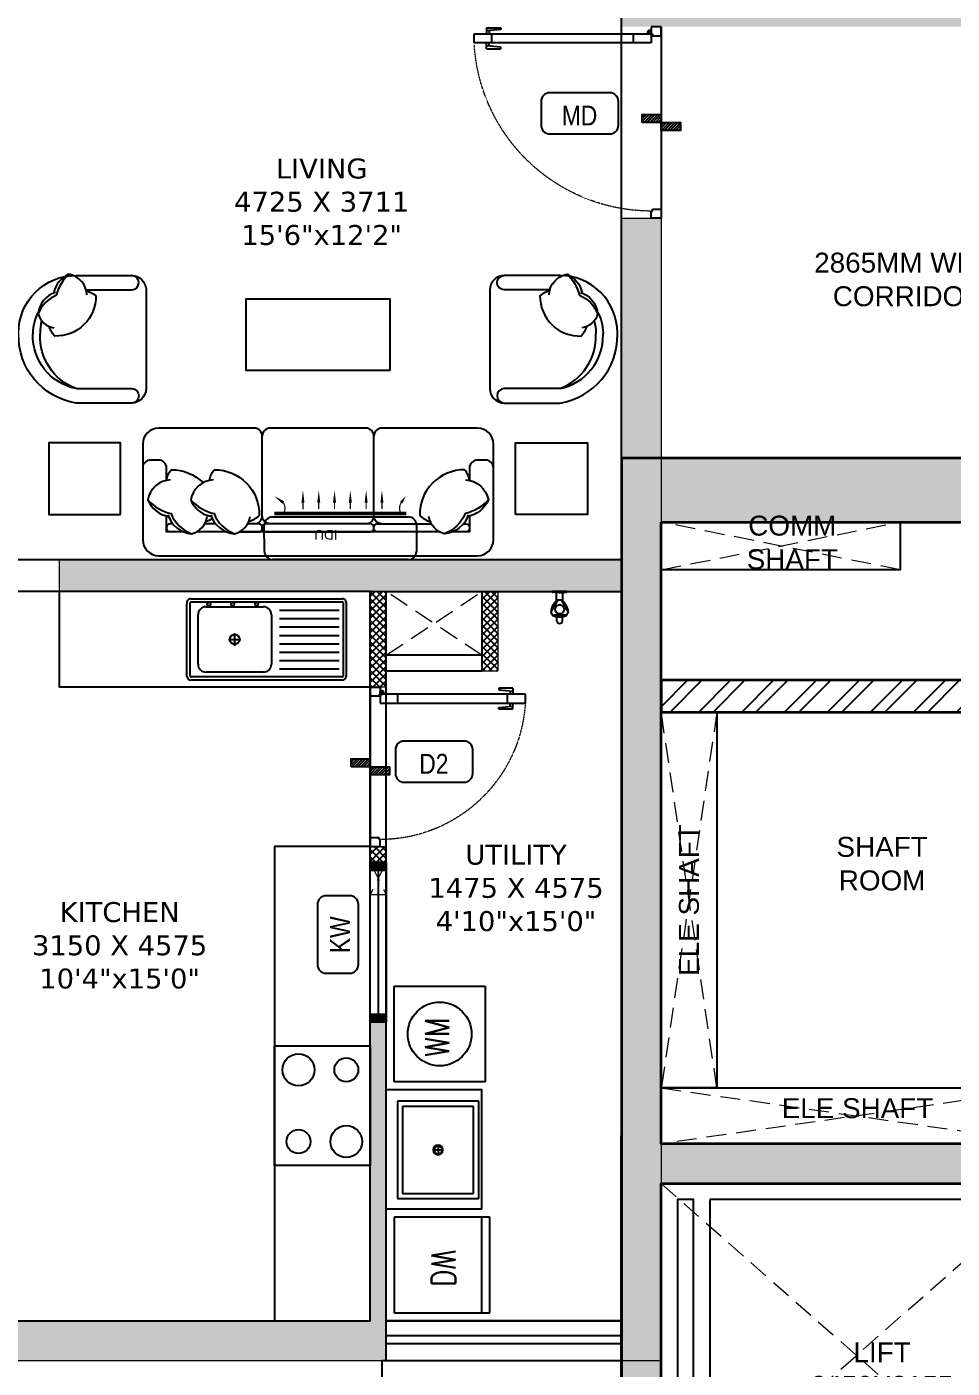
# Model space of a CAD drawing. Header units: millimetres. Extents: x 91566 to 131129, y 141753 to 207061.
# Drawn here: x 104404 to 110209, y 169429 to 177843 of the extents above; entities that cross this region are included whole.
import ezdxf
from ezdxf.enums import TextEntityAlignment as Align

# ---------------------------------------------------------------- set-up
doc = ezdxf.new("R2010")
doc.units = ezdxf.units.MM
for name, pattern in [('( Hidden )', [0.375, 0.25, -0.125]), ('3.5BHK EAST_UN-1$0$DASHED', [0.75, 0.5, -0.25]), ('3BHK  WEST_UN-2$0$2024-08-29_TOWER-A$0$HIDDEN', [9.524999999999999, 6.349999999999999, -3.174999999999999]), ('3BHK  WEST_UN-3$0$DASHED', [0.75, 0.5, -0.25])]:
    doc.linetypes.add(name, pattern=pattern)
for name, color, linetype in [('A-Door', 11, 'Continuous'), ('A-Door Line', 8, 'Continuous'), ('A-Elevation 10', 8, 'Continuous'), ('A-Fixture', 8, 'Continuous'), ('A-Furniture', 8, 'Continuous'), ('A-Hatch', 252, 'Continuous'), ('A-Railing', 6, 'Continuous'), ('A-Room Boundary', 44, 'Continuous'), ('A-Shaft', 8, 'Continuous'), ('A-Text Main', 44, 'Continuous'), ('A-Window', 4, 'Continuous')]:
    doc.layers.add(name, color=color, linetype=linetype)
doc.layers.add('A-Wall', color=240, linetype='Continuous', lineweight=35)
doc.styles.add('2024-08-29_TOWER-A$0$simplex-0.8', font='simplex.shx', dxfattribs={"width": 0.8})
doc.styles.add('3BHK  WEST_UN-2$0$2024-08-29_TOWER-A$0$simplex-0.8', font='simplex.shx', dxfattribs={"width": 0.8})
doc.styles.add('3BHK  WEST_UN-2$0$AMISH', font='arial.ttf')
doc.styles.add('3BHK EAST -UN-4$0$grid_text', font='verdana.ttf')
doc.styles.add('ARIAL', font='ARIALN.TTF')
doc.styles.add('Core & corridor$0$Standard', font='arial.ttf')
pattern_1 = [(45, (0, 0), (-22.45064030267288, 22.45064030267288), []), (135, (0, 0), (-22.45064030267288, -22.45064030267288), [])]

# ---------------------------------------------------------------- blocks, each defined once
blk = doc.blocks.new('Core & corridor$0$A$C436b777d')
at = {"layer": 'A-Elevation 10'}
h = blk.add_hatch(dxfattribs=at)
h.set_pattern_fill('ANSI32', color=8, scale=20)
h.set_pattern_definition([(45, (27573.85988162665, 93.00195016851649), (-134.7038418160373, 134.7038418160373), []), (45, (27663.66248162665, 93.00195016851649), (-134.7038418160373, 134.7038418160373), [])])
h.paths.add_polyline_path([(250.1521351302072, -4265.026514477562), (2750.003544159234, -4265.02651449648), (2750.003544155028, -4565.026514498051), (2950.003544151892, -4565.026514498051), (2950.003544158433, -4065.026514499448), (250.1398920640422, -4065.032079256315)])
at = {"layer": 'A-Hatch'}
h = blk.add_hatch(color=256, dxfattribs=at)
h.dxf.hatch_style = 1
h.paths.add_polyline_path([(250.0061438689008, -3072.652519153431), (2950.003544270192, -3072.639525839128), (2950.003544272808, -2672.652517642186), (0.4836500219535083, -2672.652517640556), (0.4836500219535083, -12132.64685512797), (2950.003544128486, -12132.65251839839), (2950.003544128486, -11732.65251915413), (250.4836500219535, -11732.65251975949), (250.4836500219535, -9577.652517771), (2950.048662493704, -9577.652519026044), (2950.027397881764, -9377.769660133721), (250.4836489178051, -9377.652517771), (250.4836500219535, -7222.652519759489), (2950.003543329498, -7222.652519155061), (2950.003544179723, -5565.026514514815), (2700.006142804239, -5565.02651451368), (2700.247048709262, -6972.65251839452), (250.4836500219535, -6972.652521986689)])
h.paths.add_polyline_path([(3300.001693356782, 6580.62039391906), (3300.001693356782, 9502.089432506822), (3500.001693356782, 9502.089432506822), (3500.109095445791, 34.9960153013817), (0.3792156841227552, 34.99601552306558), (0.5140912590140942, 6682.089429887652), (250, 6682.089427563595), (250.4979409048829, 434.9960146565863), (3300.497940904883, 434.9960146565863)])
edge = h.paths.add_edge_path()
edge.add_line((3300.001691616308, 14502.08942526917), (2580.004472459834, 14502.08942526404))
edge.add_line((2580.004472459834, 14502.08942526404), (2580.004472992856, 15744.01290713108))
edge.add_line((2580.004472992856, 15744.01290713108), (3500.001692149403, 15744.01290713763))
edge.add_line((3500.001692149403, 15744.01290713763), (3500.00169214933, 16044.0129071362))
edge.add_line((3500.00169214933, 16044.0129071362), (2380.004472992856, 16044.01290713108))
edge.add_line((2380.004472992856, 16044.01290713108), (2380.004473119087, 14502.08942602226))
edge.add_line((2380.004473119087, 14502.08942602226), (0.485129167958803, 14502.08942575139))
edge.add_line((0.485129167958803, 14502.08942575139), (0.4838740768173011, 7866.630398543086))
edge.add_line((0.4838740768173011, 7866.630398543086), (250.4821279138341, 7866.630398543086))
edge.add_line((250.4821279138341, 7866.630398543086), (250.4858860594686, 14102.08942540654))
edge.add_line((250.4858860594686, 14102.08942540654), (2380.004472080618, 14102.0894254233))
edge.add_line((2380.004472080618, 14102.0894254233), (2380.007071720436, 10852.08942695966))
edge.add_line((2380.007071720436, 10852.08942695966), (2580.004473110661, 10852.08942644869))
edge.add_line((2580.004473110661, 10852.08942644869), (2580.007071552486, 14102.08942724741))
edge.add_line((2580.007071552486, 14102.08942724741), (3300.007069252977, 14102.08942628576))
edge.add_line((3300.007069252977, 14102.08942628576), (3300.004470704124, 10702.08943044744))
edge.add_line((3300.004470704124, 10702.08943044744), (3500.00447219424, 10702.08943044744))
edge.add_line((3500.00447219424, 10702.08943044744), (3500.00447219424, 14502.08942526917))
edge.add_line((3500.00447219424, 14502.08942526917), (2580.004472467285, 14502.08942527068))
at = {"layer": 'A-Elevation 10'}
for points in [[(250.0061438689008, -3072.652519153431), (1750.00354520604, -3072.639525839128), (1750.00354520604, -3372.639525839128), (250.0035452060401, -3372.639525839128)], [(250.0087420048076, -6622.652519147843), (250.1521351302072, -4265.026514477562), (600.0061436073302, -4265.026514471974), (600.0061441184953, -6622.652519142255)], [(250.0061433427472, -6622.652519153431), (2700.007442715243, -6622.652519116964), (2700.247048264966, -6972.652518342045), (250.0061438558623, -6972.652519153431)], [(351.6702082995325, -9250.985855635954), (453.3368724230677, -9250.985855635954), (453.3368724230677, -7322.652519744588), (351.6702082995325, -7322.652519744588)], [(555.0035441759974, -7322.652519744588), (555.0035441759974, -9250.985855635954), (2550.003544179723, -9250.985855635954), (2550.003544179723, -7322.652519744588)]]:
    blk.add_lwpolyline(points, close=True, dxfattribs=at)
at = {"layer": 'A-Shaft', "linetype": '( Hidden )', "lineweight": 0, "ltscale": 500}
for points in [[(250.0035452060401, -3372.639525839128), (1750.00354520604, -3072.639525839128)], [(1750.00354520604, -3372.639525839128), (250.0061438689008, -3072.652519153431)], [(600.0061441184916, -6622.635014363186), (250.1521351302072, -4265.026514477562)], [(600.0061436073302, -4265.026514473371), (250.4407968662199, -6622.652519147843)], [(250.4407969053354, -6622.652519153431), (2700.247048833637, -6972.652518357179)], [(2700.00744282702, -6622.652682390908), (250.4836500219535, -6972.652521986689)], [(250.4836500219535, -7222.652517770417), (2699.98488534661, -9377.65251915413)], [(250.4836489178051, -9377.6525191541), (2699.963645241827, -7222.652519211028)]]:
    blk.add_lwpolyline(points, dxfattribs=at)
at = {"layer": 'A-Wall'}
for points in [[(250.0061438689008, -3072.652519153431), (2950.003544270192, -3072.639525839128), (2950.003544272808, -2672.652517642186), (0.4836500219535083, -2672.652517640556), (0.4836500219535083, -12132.64685512797), (2950.003544128486, -12132.65251839839), (2950.003544128486, -11732.65251915413), (250.4836500219535, -11732.65251975949), (250.4836500219535, -9577.652517771), (2950.048662493704, -9577.652519026044), (2950.027397881764, -9377.769660133721), (250.4836489178051, -9377.652517771), (250.4836500219535, -7222.652519759489), (2950.003543329498, -7222.652519155061), (2950.003544179723, -5565.026514514815), (2700.006142804239, -5565.02651451368), (2700.247048709262, -6972.65251839452), (250.4836500219535, -6972.652521986689), (250.0061438689008, -3072.652519153431)], [(0.0033993050456047, -6922.652519720141), (0.0033993050456047, -9602.65251972014)]]:
    blk.add_lwpolyline(points, dxfattribs=at)
blk.add_lwpolyline([(250.1521351302072, -4265.026514477562), (2750.003544159234, -4265.02651449648), (2750.003544155028, -4565.026514498051), (2950.003544151892, -4565.026514498051), (2950.003544158433, -4065.026514499448), (250.1398920640422, -4065.032079256315)], close=True, dxfattribs=at)
at = {"layer": 'A-Text Main', "char_height": 125, "width": 950.149522510232, "attachment_point": 5, "line_spacing_factor": 1.010231923601637, "style": 'Core & corridor$0$Standard'}
for s, insert in [('COMM SHAFT ', (1072.748917450488, -3201.353212010261)), ('SHAFT ROOM', (1635.865220232227, -5216.387316086591)), ('ELE SHAFT ', (1481.552426913215, -6750.234210315073)), ('LIFT \\P2450X2155', (1635.865220232227, -8387.086797539872))]:
    blk.add_mtext(s, dxfattribs=dict(at, insert=insert))
at = {"layer": 'A-Text Main', "insert": (425.0791396243512, -5443.830764420389), "char_height": 125, "width": 950.149522510232, "attachment_point": 5, "rotation": 90, "line_spacing_factor": 1.010231923601637, "style": 'Core & corridor$0$Standard'}
blk.add_mtext('ELE SHAFT ', dxfattribs=at)
blk = doc.blocks.new('Core & corridor')
at = {"layer": 'A-Elevation 10'}
blk.add_lwpolyline([(10594.61362533164, 16844.58762044436), (9095.009350697368, 16844.58762044436), (9095.009350702956, 20295.21764851082), (10594.61362533723, 20295.21764851082)], close=True, dxfattribs=at)
at = {"ltscale": 300}
blk.add_blockref('Core & corridor$0$A$C436b777d', (10594.61022602659, 28627.24013953004), dxfattribs=at)
at = {"layer": 'A-Text Main', "insert": (12396.63107715792, 27075.43137887621), "char_height": 125, "width": 1745.679399727149, "attachment_point": 5, "line_spacing_factor": 1.010231923601637, "style": 'Core & corridor$0$Standard'}
blk.add_mtext('2865MM WIDE CORRIDOR', dxfattribs=at)
blk = doc.blocks.new('A$Cd470dc81')
at = {"layer": 'A-Door'}
for p, q in [((1.02008926e-08, -55.52634591469541), (0, 0)), ((0, 0), (62.46713892833941, 6.21657819e-08)), ((62.46713892833941, 6.21657819e-08), (62.46713902524789, -44.42107648286037)), ((55.5263456823086, -55.52634590817615), (1.02008926e-08, -55.52634591469541)), ((62.46713902524789, -44.42107648286037), (55.52634570658847, -44.42107646190561)), ((55.52634570658847, -44.42107646190561), (55.5263456823086, -55.52634590817615)), ((90.23031604010612, -33.31581736146472), (56.9145085150376, -33.31580544309691)), ((1173.099211265333, -44.42107667052187), (62.46713908389211, -44.42107660020702)), ((62.46713908389211, -44.42107660020702), (62.4671390317817, -99.94742252933793)), ((73.57241826974496, -16.65790770039894), (73.57240616067429, -49.97371522919275)), ((173.5198307503015, -99.94742261921056), (173.5198307401006, -44.42107664258219)), ((1006.520187730013, -5.552910256898031), (1006.520183738307, -16.65817941981368)), ((1006.520183738307, -16.65817941981368), (1095.362334190846, -24.87988377548754)), ((1095.362341054693, -5.55294224456884), (1006.520187730013, -5.552910256898031)), ((1062.046519556127, -99.94742261175998), (1062.046519549593, -44.42107672523707)), ((1078.704430925682, -23.33831419958733), (1078.704423313007, -44.42137840786017)), ((1095.362341054693, -5.55294224456884), (1095.362327074654, -44.42138430546038)), ((1173.099211271874, -99.94742258498445), (1173.099211265333, -44.42107667052187)), ((62.4671390317817, -99.94742252933793), (1173.099211271874, -99.94742258498445)), ((62.4671390317817, -99.94742252933793), (62.4671390317817, -99.94742252933793)), ((1006.52014367003, -127.7108711656183), (1095.362300051333, -119.4892307841219)), ((1006.520139799497, -138.8161403974518), (1006.52014367003, -127.7108711656183)), ((1095.362293121405, -138.8161723152734), (1006.520139799497, -138.8161403974518)), ((1078.704395725348, -121.0307884134818), (1078.704403338023, -99.94772423245013)), ((1095.362293121405, -138.8161723152734), (1095.362307102441, -99.94773025508039)), ((55.52634572333773, -1144.473654099275), (5.12227416e-08, -1144.473654168891)), ((5.12227416e-08, -1144.473654168891), (0, -1200)), ((55.52634569905058, -1155.578923421214), (55.52634572333773, -1144.47365416144)), ((62.46713913888379, -1155.578923434485), (55.52634569905058, -1155.578923421214)), ((62.46714066437562, -1200.000000034925), (62.46713913888379, -1155.578923434485)), ((0, -1200), (62.46714066437562, -1200.000000034925))]:
    blk.add_line(p, q, dxfattribs=at)
blk.add_circle((73.57241215461545, -33.31581145804375), 11.10526917378425, dxfattribs=at)
at = {"layer": 'A-Door', "linetype": '3BHK  WEST_UN-3$0$DASHED', "lineweight": 0}
blk.add_arc((61.155697612121, -41.78337195538916), 1113.796492115898, 270.0822284622018, 356.3505998976306, dxfattribs=at)
blk = doc.blocks.new('A$C5491d69a')
at = {"layer": 'A-Door'}
for p, q in [((55.52635698941594, -1.0053627193e-06), (0, -9.951763786e-07)), ((0, -9.951763786e-07), (-6.21657819e-08, -62.46715238256729)), ((-6.21657819e-08, -62.46715238256729), (44.42108534264116, -62.46715247948305)), ((16.65791102281946, -73.57243393894169), (49.97372519643977, -73.57242182985647)), ((33.3158240062985, -90.23033503169427), (33.31581208793068, -56.9145208618138)), ((44.42108534264116, -62.46715247948305), (44.42108532168641, -55.52635777648538)), ((44.42108532168641, -55.52635777648538), (55.52635698289669, -55.52635775221279)), ((44.42108553030266, -973.0994063450198), (44.42108545998781, -62.46715253812727)), ((44.42108545998781, -62.46715253812727), (99.94744246383925, -62.46715248603141)), ((55.52635698289669, -55.52635775221279), (55.52635698941594, -1.0053627193e-06)), ((99.94744246383925, -62.46715248603141), (99.94744251948578, -973.0994063515682)), ((99.94744246383925, -62.46715248603141), (99.94744246383925, -62.46715248603141)), ((944.473842474421, -55.52635779322009), (944.4738425440373, -1.0463991202e-06)), ((944.4738425440373, -1.0463991202e-06), (1000.000199449867, -9.951763786e-07)), ((955.5791140112997, -55.52635776894749), (944.4738425365867, -55.52635779322009)), ((955.5791140245783, -62.46715259313351), (955.5791140112997, -55.52635776894749)), ((1000.000199484792, -62.46715411861078), (955.5791140245783, -62.46715259313351)), ((1000.000199449867, -9.951763786e-07), (1000.000199484792, -62.46715411861078)), ((99.94744255371188, -173.5198663539777), (44.42108550236298, -173.5198663437914)), ((5.552911364422471, -806.5203495855385), (16.65818274228513, -806.5203455938317)), ((5.552943352100556, -895.3625206297729), (5.552911364422471, -806.5203495855385)), ((16.65818274228513, -806.5203455938317), (24.87988873777795, -895.3625137659255)), ((127.7108966375381, -806.5203055255406), (119.48925461623, -895.3624796264048)), ((138.8161680843114, -806.5203016550222), (127.7108966375381, -806.5203055255406)), ((138.8162000021402, -895.3624726964626), (138.8161680843114, -806.5203016550222)), ((5.552943352100556, -895.3625206297729), (44.42139316529938, -895.3625066497189)), ((23.33831885441032, -878.7046071783407), (44.42138726769917, -878.7045995656517)), ((99.9474425462613, -862.0466924863576), (44.42108558501786, -862.0466924798384)), ((121.0308125530573, -878.7045719779853), (99.94774416700966, -878.7045795906743)), ((138.8162000021402, -895.3624726964626), (99.94775018963992, -895.3624866775062)), ((99.94744251948578, -973.0994063515682), (44.42108553030266, -973.0994063450198))]:
    blk.add_line(p, q, dxfattribs=at)
blk.add_circle((33.31581810287753, -73.57242782379035), 11.10527138872874, dxfattribs=at)
at = {"layer": 'A-Door', "linetype": '3.5BHK EAST_UN-1$0$DASHED', "lineweight": 0}
blk.add_arc((41.78338028907456, -61.15571080477093), 913.7966743724894, 273.6494001023959, 359.9177715377982, dxfattribs=at)
blk = doc.blocks.new('3BHK  WEST_UN-3$0$A$Cb1453656')
at = {"layer": 'A-Furniture'}
for points in [[(2199.999999999534, 700.0000000000582, 0.4142135623730965), (2099.999999999534, 800.0000000000582), (1499.999999999534, 800.0000000000582, 0.4142135623730686), (1449.999999999534, 750.0000000000582, 0.4142135623730998), (1399.999999992084, 800.0000000000582), (799.9999999920838, 800.0000000000582, 0.4142135623730955), (749.9999999995343, 750.0000000000582, 0.414213562373085), (699.9999999920838, 800.0000000000582), (99.99999999953434, 800.0000000000582, 0.4142135623730955), (-4.656613e-10, 700.0000000000582), (-4.656613e-10, 100.0000000037835, 0.4142135623730998), (99.99999999953434, 5.82077e-11), (2099.999999999534, 5.82077e-11, 0.4142135623730965), (2199.999999999534, 100.0000000037835)], [(769.9999999920838, 150.0000000000582), (1429.999999999534, 150.0000000000582, 0.4142135623730951), (1449.999999999534, 170.0000000037835), (1449.999999999534, 180.0000000000582, 0.4142135623730994), (1429.999999999534, 200.0000000000582), (769.9999999920838, 200.0000000000582, 0.4142135623730951), (749.9999999995343, 180.0000000000582), (749.9999999995343, 170.0000000037835, 0.4142135623730951)]]:
    blk.add_lwpolyline(points, format="xyb", close=True, dxfattribs=at)
for points in [[(699.9999999920838, 200.0000000000582, 0.4142135623730945), (749.9999999995343, 250.0000000000582), (749.9999999995343, 750.0000000000582, 0.414213562373095)], [(1499.999999999534, 200.0000000000582, -0.4142135623730945), (1449.999999999534, 250.0000000000582), (1449.999999999534, 750.0000000000582, -0.414213562373095)], [(149.9999999995343, 472.5317980684922), (149.9999999995343, 550.0000000000582, 0.414213562373095), (99.99999999953434, 600.0000000037835), (49.99999999208376, 600.0000000037835, 0.4142135623730951), (-4.656613e-10, 550.0000000000582)], [(2199.999999999534, 550.0000000000582, 0.4142135623730951), (2149.999999992084, 600.0000000037835), (2099.999999999534, 600.0000000037835, 0.414213562373095), (2049.999999992084, 550.0000000000582), (2049.999999992084, 472.5317980684922)], [(149.891202643048, 472.5092536956654, -0.1655406298837506), (180.8227907191031, 538.573162943183, -0.2002311474195825), (379.3044743831269, 458.1136639193282, -0.1215233233290522)], [(419.2392691965215, 472.5092536956654, -0.1655406298837506), (450.1708572725765, 538.573162943183, -0.4259891687143785), (730.9805603469722, 252.1396695599542, -0.1215233233290522), (664.3217216650955, 212.6598120593117, 7.115464291357926)], [(2050.108797356021, 472.5092536956654, 0.1655406298837506), (2019.177209272515, 538.573162943183, 0.4259891687143785), (1738.367506190669, 252.1396695599542, 0.1215233233290522), (1805.026344872546, 212.6598120593117, -7.115464291357926)], [(175.0919955070131, 475.5577957593487, 0.3567723648219203), (31.82174636377022, 349.52706139168, 0.2495420503229878), (161.6377397845499, 245.6670224108384, -9.616880347716284)], [(444.4400620604865, 475.5577957593487, 0.3567723648219203), (301.1698129097931, 349.52706139168, 0.2495420503229878), (430.9858063305728, 245.6670224108384, -9.616880347716284)], [(2024.908004492056, 475.5577957593487, -0.3567723648219203), (2168.178253635299, 349.52706139168, -0.2495420503229878), (2038.362260207068, 245.6670224108384, 9.616880347716284)], [(31.82174636377022, 349.52706139168, 0.1477298758543702), (177.9574161688797, 263.5969997719512, 0.2133427585932454), (306.9006081293337, 137.5662654042826, 0.1786618101816585)], [(301.1698129097931, 349.52706139168, 0.1477298758543702), (447.3054827149026, 263.5969997719512, 0.2133427585932454), (576.2486746828072, 137.5662654042826, 0.1786618101816585)], [(2168.178253635299, 349.52706139168, -0.1477298758543702), (2022.042583830189, 263.5969997719512, -0.2133427585932454), (1893.099391869735, 137.5662654042826, -0.1786618101816585)], [(157.7686374704354, 256.7485241778777, 0.30666349490175), (306.9006081293337, 137.5662654042826, 0.3063299663357472), (404.3244033674709, 246.4109874442802, -0.8728471598091936)], [(427.1167040164582, 256.7485241778777, 0.30666349490175), (576.2486746828072, 137.5662654042826, 0.3063299663357472), (673.6724699134938, 246.4109874442802, -0.8728471598091936)], [(2042.231362521183, 256.7485241778777, -0.30666349490175), (1893.099391869735, 137.5662654042826, -0.3063299663357472), (1795.675596631598, 246.4109874442802, 0.8728471598091936)], [(255.1861250470392, 150.0000000000582), (149.9999999995343, 150.0000000000582), (149.9999999995343, 248.2619004436419, 0.414213562373095)], [(188.1558032552712, 200.0000000000582), (169.9999999995343, 200.0000000000582, 0.4142135623730951), (149.9999999995343, 180.0000000000582), (149.9999999995343, 170.0000000037835, 0.4142135623730951), (169.9999999995343, 150.0000000000582)], [(457.5038698012941, 200.0000000000582), (388.7149278516881, 200.0000000000582, 0.4142135623730951)], [(436.8929903279059, 232.2073963322327, -0.0718653790103429), (394.9736551190726, 212.6598120593117, 7.115464291357926)], [(607.7160574640147, 150.0000000000582), (729.9999999920838, 150.0000000000582, 0.4142135623730951), (749.9999999995343, 170.0000000037835), (749.9999999995343, 180.0000000000582, 0.4142135623730994), (729.9999999920838, 200.0000000000582), (658.062994397711, 200.0000000000582, 0.4142135623730951)], [(799.9999999920838, 200.0000000000582, -0.414213562373095), (749.9999999995343, 250.0000000000582)], [(1399.999999992084, 200.0000000000582, 0.414213562373095), (1449.999999999534, 250.0000000000582)], [(1861.632009088528, 150.0000000000582), (1469.999999992084, 150.0000000000582, -0.4142135623730951), (1449.999999999534, 170.0000000037835), (1449.999999999534, 180.0000000000582, -0.4142135623730994), (1469.999999992084, 200.0000000000582), (1811.285072147381, 200.0000000000582, -0.4142135623730951)], [(2011.844196743798, 200.0000000000582), (2029.999999999534, 200.0000000000582, -0.4142135623730951), (2049.999999992084, 180.0000000000582), (2049.999999992084, 170.0000000037835, -0.4142135623730951), (2029.999999999534, 150.0000000000582)]]:
    blk.add_lwpolyline(points, format="xyb", dxfattribs=at)
for points in [[(2049.999999992084, 248.2619004436419), (2049.999999992084, 150.0000000000582), (1944.81387495203, 150.0000000000582)], [(524.5341915930621, 150.0000000000582), (338.3679909105413, 150.0000000000582)], [(1861.632009088528, 150.0000000000582), (607.7160574640147, 150.0000000000582)]]:
    blk.add_lwpolyline(points, dxfattribs=at)
blk = doc.blocks.new('3BHK  WEST_UN-3$0$2024-08-29_TOWER-A$0$SIDE TABLE')
at = {"layer": 'A-Furniture'}
blk.add_lwpolyline([(0.4499999999998181, 0), (0, 0), (0, 0.4500000000000455), (0.4499999999998181, 0.4500000000000455)], close=True, dxfattribs=at)
blk = doc.blocks.new('3BHK  WEST_UN-3$0$A$Ce69b8bcf')
at = {"layer": 'A-Furniture'}
for points in [[(800.1052033385313, 434.8360655717534), (800.1052033236301, 90.1639343947154, -0.4142135630271021), (709.94126889166, -1.819e-12), (360.7609410366094, 5.21522452e-08, -0.3762715803542202), (0.1052033385312825, 430.3278689086419), (0.1052033385312825, 434.8360656276327), (0.1052033385312825, 439.3442623391729, -0.4142135623801719), (360.7609410366094, 800.0000000037235), (709.94126889166, 800.000000048427, -0.4142135630271021), (800.1052033236301, 709.836065657435), (800.1052033385313, 434.8360656760615)], [(315.2525537615693, 807.3738352395576, 0.1477298758543702), (237.7746293475902, 675.6121657602471, 0.2133427585932454), (124.1403606539643, 559.3519107326847, 0.1786618101816585)], [(428.8868224328435, 678.1957417502981, 0.3567723648219203), (315.2525537615693, 807.3738352395576, 0.2495420503229878), (221.608256318239, 690.3266280703228, -9.616880347716284)], [(423.9701876198924, 709.8360656164568), (709.94126889166, 709.836065631358, 0.414213562373095), (755.0232361039198, 754.9180328436178), (755.0232361039198, 754.9180328436178, 0.4142135623730951), (709.94126889166, 800.000000048427)], [(231.5997743090666, 693.8151629455369, 0.30666349490175), (124.1403606539643, 559.3519107326847, 0.3063299663357472), (222.2790444498933, 471.5107838772219, -0.8728471598091936)], [(426.1381369685805, 700.9177681021374, -0.1655406298837506), (485.7039567759311, 673.0286313071829, -0.4259891687143785), (227.4442496305383, 419.8395547978562, -0.1215233233290522), (191.8476568093574, 479.9417863935214, 7.115464291357926)], [(125.945922218827, 573.6116172969323, 0.1305914894705199), (90.26913768854502, 439.3442623354476), (90.26913768854502, 434.8360656239074)], [(145.0651484286464, 516.2064614817482, 0.0723842363616105), (135.3511049008048, 439.3442623354476), (135.3511049008048, 434.8360656239074)], [(360.7609410291589, 90.16393440216598, -0.3645889636468883), (90.26913768854502, 430.3278689123672), (90.26913768854502, 434.8360656239074)], [(360.7609410142577, 90.16393440216598, -0.3215989139557763), (135.3511049008048, 430.3278689160925), (135.3511049008048, 434.8360656239074)], [(360.7564771106518, 90.16393443941888), (709.94126889166, 90.16393442079243, -0.414213562373095), (755.0232361039198, 45.08196720853266), (755.0232361039198, 45.08196720853266, -0.4142135623730951), (709.94126889166, -1.819e-12)]]:
    blk.add_lwpolyline(points, format="xyb", dxfattribs=at)
blk = doc.blocks.new('A$Ce642c601')
blk.add_lwpolyline([(2.2918684408e-06, 750), (600.0000022918684, 750), (600.0000022918684, 0), (2.2918684408e-06, 0), (2.2918684408e-06, 750)])
for centre, radius in [((150.0007595243078, 599.9958003170323), 99.99999992600776), ((450.0007595244897, 599.9958003170323), 74.99999994450582), ((149.9007595241055, 149.9958003168576), 74.99999994450582), ((450.0007595244897, 149.9958003168576), 99.99999992600776)]:
    blk.add_circle(centre, radius)
blk = doc.blocks.new('3BHK  WEST_UN-2$0$2024-08-30_TOWER-C$0$SINK')
at = {"layer": 'A-Elevation 10'}
for p, q in [((-1, -0.2289933238744197), (-1, 0.2210644828501245)), ((-0.9799999999995634, -0.2348442688548857), (-0.9799999999995634, 0.2269154278301357)), ((-0.974297265261157, 0.2510355794875068), (-0.025702734738843, 0.2510355794875068)), ((-0.974297265261157, 0.231035579487525), (-0.025702734738843, 0.231035579487525)), ((-0.5799999999999272, 0.1813084065088333), (-0.9554512690729098, 0.1813084065088333)), ((-0.4799999849519736, 0.2010355794877796), (-0.1200000150474807, 0.2010355794877796)), ((-0.0200000000004366, 0.2269154278301357), (-0.0200000000004366, -0.2348442688548857)), ((0, 0.2289933238753292), (0, -0.2289933238753292)), ((-0.5799999999999272, 0.1285576661548475), (-0.9554512690729098, 0.1285576661548475)), ((-0.5299999999997453, -0.1589644054638484), (-0.5299999999997453, 0.1510355644395531)), ((-0.069999999999709, 0.1510355644395531), (-0.069999999999709, -0.1589644054638484)), ((-0.5799999999999272, 0.0758069258008618), (-0.9554512690729098, 0.0758069258008618)), ((-0.5799999999999272, 0.023056185446876), (-0.9554512690729098, 0.023056185446876)), ((-0.300002690418296, 0.0352354412634668), (-0.300002690418296, -0.0039561001376569)), ((-0.5799999999999272, -0.0296945549071097), (-0.9554512690729098, -0.0296945549071097)), ((-0.5799999999999272, -0.0824452952610955), (-0.9554512690729098, -0.0824452952610955)), ((-0.300002690418296, -0.0039561001376569), (-0.3391942318194197, -0.0039561001376569)), ((-0.2608111490171723, -0.0039561001376569), (-0.300002690418296, -0.0039561001376569)), ((-0.300002690418296, -0.0039561001376569), (-0.300002690418296, -0.0431476415387806)), ((-0.5799999999999272, -0.1351960356150812), (-0.9554512690729098, -0.1351960356150812)), ((-0.025702734738843, -0.238964420512275), (-0.974297265261157, -0.238964420512275)), ((-0.5799999999999272, -0.1879467759690669), (-0.9554512690729098, -0.1879467759690669)), ((-0.1200000150474807, -0.2089644205120749), (-0.4799999849519736, -0.2089644205120749)), ((-0.025702734738843, -0.2589644205122568), (-0.974297265261157, -0.2589644205122568))]:
    blk.add_line(p, q, dxfattribs=at)
for centre, radius in [((-0.300002690418296, -0.0039561001376569), 0.0308168180043607), ((-0.4376527454523966, -0.2256442972602599), 0.0108168119851438), ((-0.2876527454527604, -0.2256442972602599), 0.0108168119851438), ((-0.1376527454522147, -0.2256442972602599), 0.0108168119851438)]:
    blk.add_circle(centre, radius, dxfattribs=at)
for centre, radius, start, end in [((-0.974297265261157, 0.2250289033636363), 0.0260066761246021, 90, 188.7682717897785), ((-0.974297265261157, 0.2250289033627269), 0.0060066761246021, 90, 161.6952429897233), ((-0.4799999849519736, 0.1510355644397805), 0.0500000150477717, 90, 180.0000000002605), ((-0.1200000150474807, 0.1510355644397805), 0.0500000150479991, 359.9999999997394, 90), ((-0.025702734738843, 0.2250289033636363), 0.0260066761246021, 8.768271785743405, 90), ((-0.025702734738843, 0.2250289033627269), 0.0060066761246021, 18.30475701027675, 90), ((-0.4799999849519736, -0.1589644054640758), 0.0500000150479991, 179.9999999997395, 270), ((-0.1200000150474807, -0.1589644054640758), 0.0500000150477717, 270, 2.60551e-10), ((-0.974297265261157, -0.2329577443874769), 0.0260066761246021, 171.2317282111981, 270), ((-0.974297265261157, -0.2329577443874769), 0.0060066761246021, 198.3047570102766, 270), ((-0.025702734738843, -0.2329577443874769), 0.0260066761246021, 270, 8.768271786745718), ((-0.025702734738843, -0.2329577443874769), 0.0060066761246021, 270, 341.6952429897232)]:
    blk.add_arc(centre, radius, start, end, dxfattribs=at)
blk = doc.blocks.new('3BHK  WEST_UN-2$0$2024-08-29_TOWER-A$0$WASHING MACHINE')
at = {"layer": 'A-Fixture'}
for p, q in [((-3.6e-15, 0), (0.6000000000003602, 0)), ((-3.6e-15, -0.5699999999999363), (-3.6e-15, 0)), ((0.6000000000003602, 0), (0.6000000000003602, -0.5699999999999363)), ((0.6000000000003602, -0.5699999999999363), (-3.6e-15, -0.5699999999999363))]:
    blk.add_line(p, q, dxfattribs=at)
blk.add_circle((0.2999993514931667, -0.2849997899436403), 0.2000000600442292, dxfattribs=at)
at = {"layer": 'A-Elevation 10', "insert": (0.4027816760756515, -0.1951617345287389), "char_height": 0.15, "width": 0.2300714285714286, "attachment_point": 3, "style": '3BHK  WEST_UN-2$0$2024-08-29_TOWER-A$0$simplex-0.8'}
blk.add_mtext('WM', dxfattribs=at)
blk = doc.blocks.new('3BHK  WEST_UN-2$0$2024-08-29_TOWER-A$0$DISH WASHER')
at = {"layer": 'A-Fixture', "linetype": '3BHK  WEST_UN-2$0$2024-08-29_TOWER-A$0$HIDDEN', "ltscale": 0.2}
for p, q in [((0, 0.5999999999999375), (0.6000000000003638, 0.5999999999999375)), ((0, 0), (0, 0.5999999999999375)), ((0.6000000000003638, 0.5999999999999375), (0.6000000000003638, 0)), ((0, 0.5499999999999261), (0.6000000000003638, 0.5499999999999261)), ((0.6000000000003638, 0), (0, 0))]:
    blk.add_line(p, q, dxfattribs=at)
at = {"layer": 'A-Fixture', "insert": (0.3947380647885126, 0.2347221434917515), "char_height": 0.1499999999999998, "width": 0.2300714285714283, "attachment_point": 9, "style": '3BHK  WEST_UN-2$0$2024-08-29_TOWER-A$0$simplex-0.8'}
blk.add_mtext('\\pxqc;DW', dxfattribs=at)
blk = doc.blocks.new('3BHK  WEST_UN-2$0$2024-08-29_TOWER-A$0$POT WASH')
at = {"layer": 'A-Fixture'}
for p, q in [((0, 0), (0, 0.5100000000002183)), ((0, 0.5100000000002183), (0.6100000000005821, 0.5100000000002183)), ((0.6100000000005821, 0.5100000000002183), (0.6100000000005821, 0)), ((0.0325014760255726, 0.0324995153032432), (0.0325014760255726, 0.4774995153029522)), ((0.0325014760255726, 0.4774995153029522), (0.5775014760256454, 0.4774995153029522)), ((0.5775014760256454, 0.4774995153029522), (0.5775014760256454, 0.0324995153032432)), ((0.3400000000001455, 0.2550000000001091), (0.2700000000004366, 0.2550000000001091)), ((0.305000000000291, 0.2199999999997999), (0.305000000000291, 0.2899999999999636)), ((0.6100000000005821, 0), (0, 0)), ((0.5775014760256454, 0.0324995153032432), (0.0325014760255726, 0.0324995153032432))]:
    blk.add_line(p, q, dxfattribs=at)
for radius in [0.03, 0.025]:
    blk.add_circle((0.305000000000291, 0.2550000000001091), radius, dxfattribs=at)
blk = doc.blocks.new('3BHK  WEST_UN-2$0$wer4t5yyht')
at = {"layer": 'A-Fixture', "linetype": 'Continuous'}
for p, q in [((52740.52618043864, -60616.84427973553), (52768.13176573235, -60616.83429518173)), ((52740.52618043864, -60652.67622589938), (52768.12627793591, -60652.66624333101)), ((52776.66548567034, -60595.13394763174), (52775.43695004609, -60593.0060615113)), ((52799.42182632188, -60581.99556823031), (52798.19329069763, -60579.86768210988)), ((52864.81505090235, -60614.46097059009), (52913.08154827933, -60614.46097059009)), ((52864.81505090235, -60655.07050692061), (52913.08154827933, -60655.07050692061)), ((52868.06610214338, -60621.62735935483), (52870.52317339188, -60621.62735935483)), ((52868.06610214338, -60647.90411815586), (52870.52317339188, -60647.90411815586)), ((52916.99763982327, -60634.76573875535), (52919.03501468808, -60608.95899045984)), ((52916.99763982327, -60634.76573875535), (52919.03501468808, -60660.57248705086)), ((52919.03501468808, -60608.95899045984), (52920.40708746466, -60591.57940196776)), ((52919.03501468808, -60660.57248705086), (52920.40708746466, -60677.95207554293)), ((52922.78847402743, -60589.3786099153), (52925.35842671426, -60589.3786099153)), ((52925.35842671426, -60634.76573875535), (52925.35842671426, -60589.3786099153)), ((52925.35842671426, -60680.1528675954), (52925.35842671426, -60634.76573875535)), ((52775.43695004609, -60676.52541599939), (52776.66548567034, -60674.39752987896)), ((52798.19329069763, -60689.66379540082), (52799.42182632188, -60687.53590928038)), ((52922.78847402743, -60680.1528675954), (52925.35842671426, -60680.1528675954))]:
    blk.add_line(p, q, dxfattribs=at)
blk.add_circle((52814.71780471187, -60635.51063932876), 28.39769975718553, dxfattribs=at)
for centre, radius, start, end in [((52743.52345740484, -60634.76025281791), 18.16495969447032, 99.49742192623863, 260.5025780732814), ((52869.13535643255, -60634.76573875533), 102.5829518143871, 169.933012438291, 190.0494374348284), ((52869.13535643254, -60634.76573875536), 102.5829518143682, 190.0494374348284, 204.021664411354), ((52869.13535643254, -60634.76573875536), 102.5829518143768, 155.978335588646, 169.933012438291), ((52814.71780471184, -60634.76573875534), 57.33111011318748, 106.7519850942547, 133.2480149057018), ((52061.12331338302, -60634.76573875535), 716.6388764151285, 356.8297932398274, 3.17020676017263), ((52787.50902885149, -60681.89272095726), 102.5829518143978, 41.09722594786474, 84.02166441152842), ((52787.50902885149, -60587.63875655343), 102.5829518143978, 275.9783355884716, 318.9027740521353), ((53191.51505037634, -59982.13376511227), 716.6388764151427, 236.8297932399614, 243.1702067598919), ((53191.51505037634, -61287.39771239843), 716.6388764151427, 116.829793240108, 123.1702067600387), ((52787.50902885168, -60681.89272095748), 102.5829518144045, 35.97833558845873, 41.09722594786474), ((52787.50902885149, -60587.63875655346), 102.5829518143867, 318.9027740521353, 324.0216644115413), ((52814.71780471187, -60634.76573875535), 57.33111011320507, 346.7519850949351, 13.24801490506488), ((52913.08154827931, -60608.48897995341), 5.971990636797421, 270, 355.4860115372961), ((52913.08154827931, -60661.04249755729), 5.971990636797421, 4.513988462703975, 90), ((52922.78847402743, -60591.76740617054), 2.388796254727316, 90, 175.4860115310294), ((52922.78847402743, -60591.76740617054), 2.388796254727316, 90, 175.4860115310294), ((52814.71780471184, -60634.76573875536), 57.33111011318748, 226.7519850942982, 253.2480149057453), ((52922.78847402743, -60677.76407134016), 2.388796254727316, 184.5139884689706, 270)]:
    blk.add_arc(centre, radius, start, end, dxfattribs=at)
blk = doc.blocks.new('3BHK  WEST_UN-2$0$WALL MOUNTED SPLIT AC')
for p, q in [((18067.14935681938, -8077.460637695025), (18073.71469212663, -8077.459639147161)), ((18064.00902792868, -8112.836400807884, 3.1104946e-09), (18064.00406491671, -8079.990225000525, 3.1104946e-09)), ((18064.41159019675, -8112.836342985334, 3.1104946e-09), (18064.40662718479, -8079.990167177973, 3.1104946e-09)), ((18065.11545040654, -8113.337363014982), (18065.10990886883, -8079.50067160716)), ((18075.75471035366, -8079.499098522518), (18075.75471035475, -8113.28985776694)), ((18073.71524671528, -8115.329875994539), (18067.15548431871, -8115.376810965523))]:
    blk.add_line(p, q)
at = {"elevation": 3.1104946e-09}
for points in [[(18059.86492963903, -8080.109928983773, 0, 0.7499047619048446, 0), (18061.50783692634, -8081.223461995161, 0.7499047619048446, 0.7499047619048446, 0)], [(18058.43497908054, -8086.052002065317, 0, 0.7499047619048446, 0), (18061.52041756855, -8086.05155888441, 0.7499047619048446, 0.7499047619048446, 0)], [(18058.4355294377, -8089.98900202685, 0, 0.7499047619048446, 0), (18061.52096792573, -8089.988558845947, 0.7499047619048446, 0.7499047619048446, 0)], [(18058.43607979488, -8093.926001988386, 0, 0.7499047619048446, 0), (18061.52151828291, -8093.925558807476, 0.7499047619048446, 0.7499047619048446, 0)], [(18058.43663015206, -8097.863001949913, 0, 0.7499047619048446, 0), (18061.52206864008, -8097.862558769009, 0.7499047619048446, 0.7499047619048446, 0)], [(18058.43718050922, -8101.800001911448, 0, 0.7499047619048446, 0), (18061.52261899726, -8101.799558730538, 0.7499047619048446, 0.7499047619048446, 0)], [(18058.4377308664, -8105.73700187298, 0, 0.7499047619048446, 0), (18061.52316935443, -8105.736558692074, 0.7499047619048446, 0.7499047619048446, 0)], [(18059.8695657458, -8112.945245508562, 0, 0.7499047619048446, 0), (18061.51206366499, -8110.650140581625, 0.7499047619048446, 0.7499047619048446, 0)]]:
    blk.add_lwpolyline(points, format="xyseb", dxfattribs=at)
at = {"const_width": 0.2999619047619377, "elevation": 3.1104946e-09}
for points in [[(18061.50783692634, -8081.223461995161, 0.2467415743807894), (18063.86601340696, -8081.488303908101, -4.761831302434397)], [(18061.51206366499, -8110.650140581625, -0.2467415743807894), (18063.87016396648, -8110.384621240235, 4.761831302434397)]]:
    blk.add_lwpolyline(points, format="xyb", dxfattribs=at)
for points in [[(18061.52041756855, -8086.05155888441), (18063.17028659499, -8086.051321903362)], [(18061.52096792573, -8089.988558845947), (18063.17083695215, -8089.988321864894)], [(18061.52151828291, -8093.925558807476), (18063.17138730933, -8093.925321826428)], [(18061.52206864008, -8097.862558769009), (18063.17193766651, -8097.862321787961)], [(18061.52261899726, -8101.799558730538), (18063.17248802369, -8101.79932174949)], [(18061.52316935443, -8105.736558692074), (18063.17303838085, -8105.736321711023)]]:
    blk.add_lwpolyline(points, dxfattribs=at)
for centre, radius, start, end in [((18067.14964980017, -8079.500378626367), 2.039740952382246, 90.00822974877028, 180.0082297513937), ((18073.71496942121, -8079.499383659948), 2.039740952382246, 0.0077891178479219, 90.0077891178479), ((18067.15519133789, -8113.33707003418), 2.039740952383104, 180.0082297513937, 270.0082297487702), ((18073.71496942121, -8113.290135061001), 2.039740952383104, 270.0077891178479, 0.0077891178479219)]:
    blk.add_arc(centre, radius, start, end)
at = {"layer": 'A-Elevation 10', "style": '3BHK  WEST_UN-2$0$AMISH'}
blk.add_attdef('IDU', text='', height=2.39969523809555, rotation=90.00822975401718, dxfattribs=at).set_placement((17772.55636997934, -7418.935430967393, 1.5552473e-09), align=Align.MIDDLE_CENTER)
blk = doc.blocks.new('A$C2ef9e3bf')
at = {"layer": 'A-Window', "linetype": 'Continuous'}
for points in [[(100.5080721170816, 0), (0.5080721170816105, 0), (0.5080721170816105, -50), (100.5080721170816, -50)], [(0.5080721170816105, -1000), (100.5080721170816, -1000), (100.5080721170816, -950), (0.5080721170816105, -950)]]:
    blk.add_hatch(color=256, dxfattribs=at).paths.add_polyline_path(points)
for p, q in [((0.5080721170816105, -50), (0.5080721170816105, 0)), ((100.5080721170816, 0), (0.5080721170816105, 0)), ((100.5080721170816, 0), (0.5080721170816105, 0)), ((100.5080721170816, 0), (100.5080721170816, -1000)), ((100.5080721170816, 0), (100.5080721170816, -50)), ((-1.45519e-11, -950.0234226889443), (-1.45519e-11, -50.02342268894427)), ((100.5080721170816, -50), (0.5080721170816105, -50)), ((50.50807211708161, -50), (50.50807211708161, -950)), ((100.5080721170816, -50), (100.5080721170816, -950)), ((0.5080721170816105, -1000), (0.5080721170816105, -950)), ((0.5080721170816105, -950), (100.5080721170816, -950)), ((100.5080721170816, -1000), (0.5080721170816105, -1000)), ((100.5080721170816, -1000), (0.5080721170816105, -1000)), ((100.5080721170816, -950), (100.5080721170816, -1000))]:
    blk.add_line(p, q, dxfattribs=at)
at = {"layer": 'A-Window', "lineweight": 0}
blk.add_lwpolyline([(100.5080721170816, -1000), (0.5059763965837192, -1000)], dxfattribs=at)
blk = doc.blocks.new('2024-08-29_TOWER-A$0$WNTG')
at = {"layer": 'A-Text Main'}
blk.add_lwpolyline([(-187.7936422775179, 246.2401384527446), (187.7936422775762, 246.2401384527446, -0.414213562373095), (242.7936422775762, 191.2401384527446), (242.7936422775762, 43.27427912129787, -0.4142135623730951), (187.7936422775762, -11.72572087870213), (-187.7936422775179, -11.72572087870213, -0.414213562373095), (-242.7936422775179, 43.27427912129787), (-242.7936422775179, 191.2401384527446, -0.414213562373095)], format="xyb", close=True, dxfattribs=at)
at = {"layer": 'A-Text Main', "style": '2024-08-29_TOWER-A$0$simplex-0.8', "width": 0.8}
blk.add_attdef('WNTG', text='', height=150, dxfattribs=at).set_placement((-1.599646369111724, 42.9511444424279), align=Align.CENTER)
blk = doc.blocks.new('TILE DROP')
at = {"layer": 'A-Door Line'}
h = blk.add_hatch(dxfattribs=at)
h.set_pattern_fill('ANSI31', color=8, scale=0.1)
h.set_pattern_definition([(45, (-18.58474416041281, -6.592634200392058), (-0.0088388347648318, 0.0088388347648318), [])])
h.paths.add_polyline_path([(0, 0.0500000000000007), (-0.120000000000001, 0.0499999999999998), (-0.120000000000001, 0), (0, 0)])
h.paths.add_polyline_path([(0.120000000000001, -0.0499999999999998), (0.120000000000001, 9e-16), (0, 0), (0, -0.0499999999999998)])
at = {"layer": 'A-Door Line', "color": 8}
for points in [[(-0.120000000000001, 0), (-0.120000000000001, 0.0499999999999998), (0, 0.0499999999999998), (0, 0)], [(0, -0.0499999999999998), (0, 0), (0.120000000000001, 9e-16), (0.120000000000001, -0.0499999999999998)]]:
    blk.add_lwpolyline(points, close=True, dxfattribs=at)
blk = doc.blocks.new('Unit_4')
at = {"layer": 'A-Hatch', "linetype": 'Continuous'}
h = blk.add_hatch(color=256, dxfattribs=at)
h.dxf.hatch_style = 1
h.paths.add_polyline_path([(66655.62218217153, 175630.1210884487), (66655.62218210756, 180094.4155899023), (67456.13001205167, 180094.415591055), (67456.13001205167, 179844.4155899023), (66855.61983185916, 179844.4155899023), (66855.61983185916, 175630.1210884487)])
h.paths.add_polyline_path([(65185.62704615662, 179844.4174703364), (65185.62704615304, 180094.4178788021), (61026.13001205167, 180094.4155899023), (61026.12839525705, 179029.4155373903), (61276.12839525705, 179029.4155373903), (61276.13001205167, 179844.4155899023)])
h.paths.add_polyline_path([(68205.70371357011, 179844.4155892876), (69175.70371357011, 179844.4155918224), (69175.70371357011, 180094.4155918224), (68205.70371357011, 180094.415591055)])
h.paths.add_polyline_path([(71826.12999361023, 175830.1210813553), (71826.12999380892, 179844.4155899023), (71026.13001205167, 179844.4155899023), (71026.13001205167, 180094.4155899023), (72076.12999380892, 180094.4155899023), (72076.12999380892, 175261.7256459049), (71826.12999380892, 175261.7256459049), (71826.12999380921, 175630.1210884492), (68366.13001215116, 175630.1210884483), (68366.13001195218, 175830.1210813553)])
h.paths.add_polyline_path([(68301.12999380892, 171719.4318668337), (68301.12999380892, 171919.4318668337), (71826.12999380892, 171919.4318668337), (71826.12999380892, 174061.7256459456), (72076.12999380892, 174061.7256459456), (72076.12999380892, 171719.4318668337), (72076.12999378657, 166894.4318668337), (71826.12984790793, 166894.4318668337), (71826.12999380892, 171719.4318668337)])
h.paths.add_polyline_path([(64056.12999380892, 171719.4318668337), (61276.13001205353, 171719.4318668337), (61276.13001205167, 168669.4210085095), (61026.13001205167, 168669.4210085095), (61026.13001205167, 171969.4318668337), (63911.13001205167, 171969.4318668337), (63911.13001205167, 171919.4318668337), (64056.12999380892, 171919.4318668337)])
h.paths.add_polyline_path([(66901.12999380892, 166894.4321366573), (66901.12999380892, 171919.431866854), (67101.12999380892, 171919.4318668337), (67101.12999380892, 167144.4318668337), (70250.62192170371, 167144.4319968201), (70251.11556964133, 169019.1532343584), (70351.12999378657, 169019.1532343584), (70351.12999378657, 166894.4283588016)])
h.paths.add_polyline_path([(65305.62216385736, 167144.4318668337), (65306.12999380892, 166894.4318668337), (61026.13001205167, 166894.4318668337), (61026.13004082395, 167144.4318668337)])
h = blk.add_hatch(dxfattribs=at)
h.set_pattern_fill('ANSI37', color=256, scale=10)
h.set_pattern_definition(pattern_1)
h.paths.add_polyline_path([(64986.13001205081, 179844.4173983084), (64986.13001208325, 178119.4155865224), (65086.13001208138, 178119.4155865224), (65086.13001206471, 178854.4155862436), (65236.13001198648, 178854.4155862436), (65236.13001206657, 179054.4155866454), (65085.62614283303, 179054.4159951112), (65085.62614282085, 179844.4173983084)])
h.paths.add_polyline_path([(68366.13001205167, 179844.4155897068), (68366.13001205167, 179159.4155899682), (68466.13001206006, 179159.4155899681), (68466.13001206006, 179844.4155897068)])
h.paths.add_polyline_path([(66855.61983185916, 177350.1048115172), (68366.13001205167, 177350.1048115172), (68366.13001205167, 178309.4155899023), (68466.13001205167, 178309.4155899023), (68466.13001205167, 177249.4155899023), (68466.13001207923, 176830.1210882352), (68366.13001207923, 176830.1210882352), (68366.13001205167, 177250.1048115172), (66855.61983185916, 177250.1048115172)])
h.paths.add_polyline_path([(65086.13001206471, 176209.4155865225), (65086.13001206471, 175630.1210884487), (64986.13001205167, 175630.1210884487), (64986.13001208325, 177269.4155865225), (65086.13001206471, 177269.4155865225), (65086.13001206471, 176309.4155865081), (66655.61748137153, 176309.4155865369), (66655.61748137238, 176209.4155865225)])
h.paths.add_polyline_path([(65156.12999380892, 170684.4317818074), (66901.12999380892, 170684.4318649371), (66901.12999380892, 170584.4318649692), (65156.12999380706, 170584.4318649692), (65156.12999380892, 169004.4318649692), (65056.1299938052, 169004.4318649692), (65056.12999380892, 171919.4318668337), (65156.12999380892, 171919.4318668337)])
h.paths.add_polyline_path([(63911.13001205167, 171969.4318668337), (63661.13001205167, 171969.4318668337), (63661.13001205167, 172228.9687926864), (63911.13001205167, 172228.9687926864)])
h.paths.add_polyline_path([(63911.13001205167, 175629.4318668337), (63911.13001205167, 175228.9687926864), (63661.13001263028, 175228.9687926864), (63661.13001205167, 175629.4318668337)])
h.paths.add_polyline_path([(63061.13001205167, 175629.4318668337), (63061.13001205167, 175229.4318668337), (62961.13001205167, 175229.4318668337), (62960.62218212106, 175629.4318668337)])
h.paths.add_polyline_path([(70351.12999378657, 171719.4318668337), (70351.12999378657, 171119.4318668337), (70250.62192166949, 171119.4318668337), (70250.62192166949, 171719.4318668337)])
h.paths.add_polyline_path([(71051.12999378657, 171719.4318668337), (71051.12999378657, 171220.3871217984), (70951.12999378657, 171220.3871217984), (70951.12999378657, 171719.4318668337)])
edge = h.paths.add_edge_path()
edge.add_line((65986.11071147583, 179054.415570039), (66655.62218212389, 179054.4155863616))
edge.add_line((66655.62218212389, 179054.4155863616), (66655.62218212389, 178854.4155863818))
edge.add_line((66655.62218212389, 178854.4155863818), (65986.13001197902, 178854.4155861041))
edge.add_line((65986.13001197902, 178854.4155861041), (65986.13001197902, 179054.4155862436))
h = blk.add_hatch(dxfattribs=at)
h.set_pattern_fill('ANSI37', color=256, scale=10)
h.set_pattern_definition(pattern_1)
h.paths.add_polyline_path([(70351.12999378657, 170119.4318668337), (70351.12999378657, 169969.1298116694), (70251.11581272141, 169969.1298116694), (70251.11581272141, 170119.4318668337)])
h.paths.add_polyline_path([(66901.12999380892, 167955.121087196), (66056.12999381707, 167954.4318649627), (66056.12999380892, 168154.4318649692), (66901.12999380892, 168154.4318649692)])
h.paths.add_polyline_path([(65156.12999380892, 167144.4318668337), (65056.12999380892, 167144.4318668337), (65056.12999380892, 168154.4318649692), (65156.3839087847, 168154.4318649692), (65306.12999380892, 168154.4318649692), (65306.12999380892, 167954.4318649627), (65156.12999380892, 167954.4318649627)])
at = {"layer": 'A-Door Line'}
for p, q in [((72076.12999380892, 175261.7256459059), (72076.13292877407, 174061.7256459059)), ((70250.62192266466, 171119.4318966323), (70250.62485762981, 170119.4318966323))]:
    blk.add_line(p, q, dxfattribs=at)
at = {"layer": 'A-Elevation 10', "linetype": 'Continuous'}
blk.add_line((70951.12999378657, 171320.3871217984), (70351.12999378657, 171320.3871217984), dxfattribs=at)
blk.add_lwpolyline([(70351.12999378657, 171719.4318668337), (70951.12999378657, 171719.4318668337), (70951.12999378657, 171220.3871217984), (70351.12999378657, 171220.3871217984)], close=True, dxfattribs=at)
for points in [[(70951.13030227626, 167844.3308478964), (70951.1126758866, 168594.3308474307), (70351.12999378657, 168594.3308474307)], [(70951.13030227626, 167844.3308478964), (70351.12999378657, 167844.3308478964)]]:
    blk.add_lwpolyline(points, dxfattribs=at)
at = {"layer": 'A-Elevation 10'}
blk.add_lwpolyline([(70351.12999282045, 167144.4318668337), (71826.12985546756, 167144.4318668337), (71826.12984790793, 166894.4318668337), (70351.12999378657, 166894.428535084)], close=True, dxfattribs=at)
at = {"layer": 'A-Furniture', "linetype": 'Continuous'}
blk.add_lwpolyline([(70373.43488571374, 173105.4454159528), (69473.43488571374, 173105.4454159528), (69473.43488571374, 173555.4454159526), (70373.43488571374, 173555.4454159526)], close=True, dxfattribs=at)
for points in [[(70250.62192166949, 171119.4318966323), (68301.12999380892, 171119.4318966323), (68301.12999380892, 171719.4318668337)], [(70250.62192166949, 170119.4318720922), (69650.62192166949, 170119.4318720922), (69650.62192166949, 167144.3308531586)]]:
    blk.add_lwpolyline(points, dxfattribs=at)
at = {"layer": 'A-Railing'}
for points in [[(71826.12984790606, 167050.137950421), (70351.13023686549, 167050.1379504425)], [(71826.12984790606, 167000.137950421), (70351.13023686549, 167000.1379504425)]]:
    blk.add_lwpolyline(points, dxfattribs=at)
at = {"layer": 'A-Room Boundary', "linetype": 'Continuous'}
for points in [[(67101.12999380892, 171919.4318668337), (71826.13018727402, 171919.4318668337), (71826.13018727402, 175630.1210884492), (67101.12999380892, 175630.1210884492)], [(70250.62192166949, 171719.4318668337), (67101.12999380892, 171719.4318668337), (67101.12999380892, 167144.4318668337), (70250.62192166949, 167144.4318668337)], [(71826.12985546756, 167144.4317239565), (70351.12999378657, 167144.4317239565), (70351.12999378657, 171719.4318668337), (71826.12985546756, 171719.4318668337)]]:
    blk.add_lwpolyline(points, close=True, dxfattribs=at)
at = {"layer": 'A-Shaft', "linetype": '( Hidden )', "lineweight": 0, "ltscale": 500}
for points in [[(70951.12999378657, 171319.4318668337), (70351.12999378657, 171719.4318668337)], [(70351.12999378657, 171320.3977889361), (70951.12999378657, 171719.4318668337)], [(70250.62192166949, 170019.1532343584), (70350.6219220007, 169819.1532343584)], [(70351.12999378657, 170019.1532343584), (70251.12999378657, 169819.1532343584)]]:
    blk.add_lwpolyline(points, dxfattribs=at)
blk.add_lwpolyline([(70351.12999378657, 170019.1532343584), (70250.62192166949, 170019.1532343584), (70250.62192166949, 169819.1532343584), (70350.62192200072, 169819.1532343584)], close=True, dxfattribs=at)
at = {"layer": 'A-Wall', "lineweight": 0}
for points in [[(68301.12999380892, 171719.4318668337), (68301.12999380892, 171919.4318668337), (71826.12999380892, 171919.4318668337), (71826.12999380892, 174061.7256459456), (72076.12999380892, 174061.7256459456), (72076.12999380892, 171719.4318668337), (72076.12999378657, 166894.4318668337), (71826.12984790793, 166894.4318668337), (71826.12999380892, 171719.4318668337)], [(70351.12999378657, 171719.4318668337), (70351.12999378657, 171119.4318668337), (70250.62192166949, 171119.4318668337), (70250.62192166949, 171719.4318668337)], [(71051.12999378657, 171719.4318668337), (71051.12999378657, 171220.3871217984), (70951.12999378657, 171220.3871217984), (70951.12999378657, 171719.4318668337)], [(70351.12999378657, 170119.4318668337), (70351.12999378657, 169969.1298116694), (70250.62192166949, 169969.1298116694), (70250.62192266466, 170119.4316673838)]]:
    blk.add_lwpolyline(points, close=True, dxfattribs=at)
for points in [[(66901.12999380892, 166894.4321366573), (66901.12999380892, 171919.431866854), (67101.12999380892, 171919.4318668337), (67101.12999380892, 167144.4318668337), (70250.62192166949, 167144.4318668337), (70251.11556964133, 169019.1532343584), (70351.12999378657, 169019.1532343584), (70351.12999378657, 166894.4283588016), (66901.12999380892, 166894.4321366573)], [(70951.12999378657, 171719.4318668337), (70383.03834115069, 171719.4318668337)]]:
    blk.add_lwpolyline(points, dxfattribs=at)
at = {"layer": 'A-Door', "linetype": 'Continuous', "xscale": -1}
blk.add_blockref('A$Cd470dc81', (72076.13292877408, 175261.7256435157), dxfattribs=at)
at = {"layer": 'A-Door', "linetype": 'Continuous', "xscale": -1, "rotation": 90}
blk.add_blockref('A$C5491d69a', (70250.62192166949, 171119.4318668337), dxfattribs=at)
at = {"layer": 'A-Door Line', "color": 8, "xscale": 1000.000000000004, "yscale": 1000.000000000004, "zscale": 1000.000000000004}
for p in [(72076.13159007762, 174661.7256459059), (70250.62351893337, 170619.4318966323)]:
    blk.add_blockref('TILE DROP', p, dxfattribs=at)
at = {"layer": 'A-Elevation 10', "color": 2}
ref = blk.add_blockref('3BHK  WEST_UN-2$0$WALL MOUNTED SPLIT AC', (273868.0235390913, 626926.2561690278), dxfattribs=dict(at, xscale=25.17221723757713, yscale=25.17221723757713, zscale=25.17221723757713, rotation=270))
ref.add_attrib('IDU', 'IDU', dxfattribs={"layer": 'A-Furniture', "height": 60.40564983732012, "rotation": 180.0082297643283, "style": '3BHK  WEST_UN-2$0$AMISH'}).set_placement((69972.57012201103, 172075.6549904967, 3.91515208e-08), align=Align.MIDDLE_CENTER)
at = {"layer": 'A-Fixture'}
for name, p, xscale, yscale, zscale, rotation in [('3BHK  WEST_UN-2$0$2024-08-30_TOWER-C$0$SINK', (69100.62192166949, 171415.0307654006), 1000, 1000, 1000, 180), ('3BHK  WEST_UN-2$0$2024-08-29_TOWER-A$0$WASHING MACHINE', (70401.12999378657, 168644.3308474317), 1000.000000000001, 1000.000000000001, 1000.000000000001, 90), ('3BHK  WEST_UN-2$0$2024-08-29_TOWER-A$0$POT WASH', (70421.14304129078, 167911.9226701233), -1000.000000000001, 1000.000000000001, 1000.000000000001, 270), ('3BHK  WEST_UN-2$0$2024-08-29_TOWER-A$0$DISH WASHER', (70401.12999378657, 167194.3308478969), -1000.000000000001, 1000.000000000001, 1000.000000000001, 270)]:
    blk.add_blockref(name, p, dxfattribs=dict(at, xscale=xscale, yscale=yscale, zscale=zscale, rotation=rotation))
at = {"layer": 'A-Fixture', "rotation": 90}
blk.add_blockref('3BHK  WEST_UN-2$0$wer4t5yyht', (10803.8642550424, 118794.0734401194), dxfattribs=at)
at = {"layer": 'A-Furniture', "ltscale": 600}
for name, p in [('3BHK  WEST_UN-3$0$A$Ce69b8bcf', (68044.48933278723, 172902.1000041269)), ('3BHK  WEST_UN-3$0$A$Cb1453656', (68823.43488572119, 171944.4318668336))]:
    blk.add_blockref(name, p, dxfattribs=at)
at = {"layer": 'A-Furniture', "ltscale": 600, "xscale": -1}
blk.add_blockref('3BHK  WEST_UN-3$0$A$Ce69b8bcf', (71801.12999380892, 172902.0842452474), dxfattribs=at)
at = {"layer": 'A-Furniture', "ltscale": 600, "zscale": 1000}
for p, xscale, yscale, rotation in [((68683.96540131932, 172651.784606798), -1000.000000000013, 1000.000000000013, 90), ((71162.90437011002, 172651.784606798), 1000, 1000, 270)]:
    blk.add_blockref('3BHK  WEST_UN-3$0$2024-08-29_TOWER-A$0$SIDE TABLE', p, dxfattribs=dict(at, xscale=xscale, yscale=yscale, rotation=rotation))
at = {"layer": 'A-Furniture', "linetype": 'Continuous'}
blk.add_blockref('A$Ce642c601', (69650.62191937762, 168119.129816928), dxfattribs=at)
at = {"layer": 'A-Text Main'}
ref = blk.add_blockref('2024-08-29_TOWER-A$0$WNTG', (71565.33457758304, 174836.2942409437), dxfattribs=dict(at, xscale=-1, rotation=180))
ref.add_attrib('WNTG', 'MD', dxfattribs={"height": 125, "style": 'ARIAL'}).set_placement((71563.73493140962, 174642.8394030515), align=Align.CENTER)
ref = blk.add_blockref('2024-08-29_TOWER-A$0$WNTG', (70651.2931582684, 170769.8626173121), dxfattribs=dict(at, xscale=-1, rotation=180))
ref.add_attrib('WNTG', 'D2', dxfattribs={"height": 125, "style": 'ARIAL'}).set_placement((70649.69351209498, 170576.4077794199), align=Align.CENTER)
ref = blk.add_blockref('2024-08-29_TOWER-A$0$WNTG', (69930.81880455234, 169568.1236014965), dxfattribs=dict(at, xscale=-1, rotation=270))
ref.add_attrib('WNTG', 'KW', dxfattribs={"height": 125, "rotation": 90, "style": 'ARIAL'}).set_placement((70124.27364244455, 169566.5239553231), align=Align.CENTER)
at = {"layer": 'A-Window', "linetype": 'Continuous'}
blk.add_blockref('A$C2ef9e3bf', (70250.11384988362, 170019.1532343617), dxfattribs=at)
at = {"layer": 'A-Text Main', "char_height": 125, "width": 1105.010913364675, "attachment_point": 5, "style": '3BHK EAST -UN-4$0$grid_text'}
for s, insert in [('LIVING \\P4725 X 3711\\P15\'6"x12\'2"', (69946.19464021761, 174163.3916311693)), ('UTILITY\\P1475 X 4575\\P4\'10"x15\'0"', (71165.27937755967, 169859.5704226872)), ('KITCHEN\\P3150 X 4575\\P10\'4"x15\'0"', (68678.70405557746, 169499.3177313606))]:
    blk.add_mtext(s, dxfattribs=dict(at, insert=insert))

msp = doc.modelspace()

# ---------------------------------------------------------------- block references
msp.add_blockref('Core & corridor', (97538.46502173404, 149182.5035218714))

# ---------------------------------------------------------------- next in the draw order: block references
at = {"linetype": 'Continuous'}
msp.add_blockref('Unit_4', (36307.45933521199, 2581.603620400653), dxfattribs=at)

doc.saveas('drawing.dxf')
